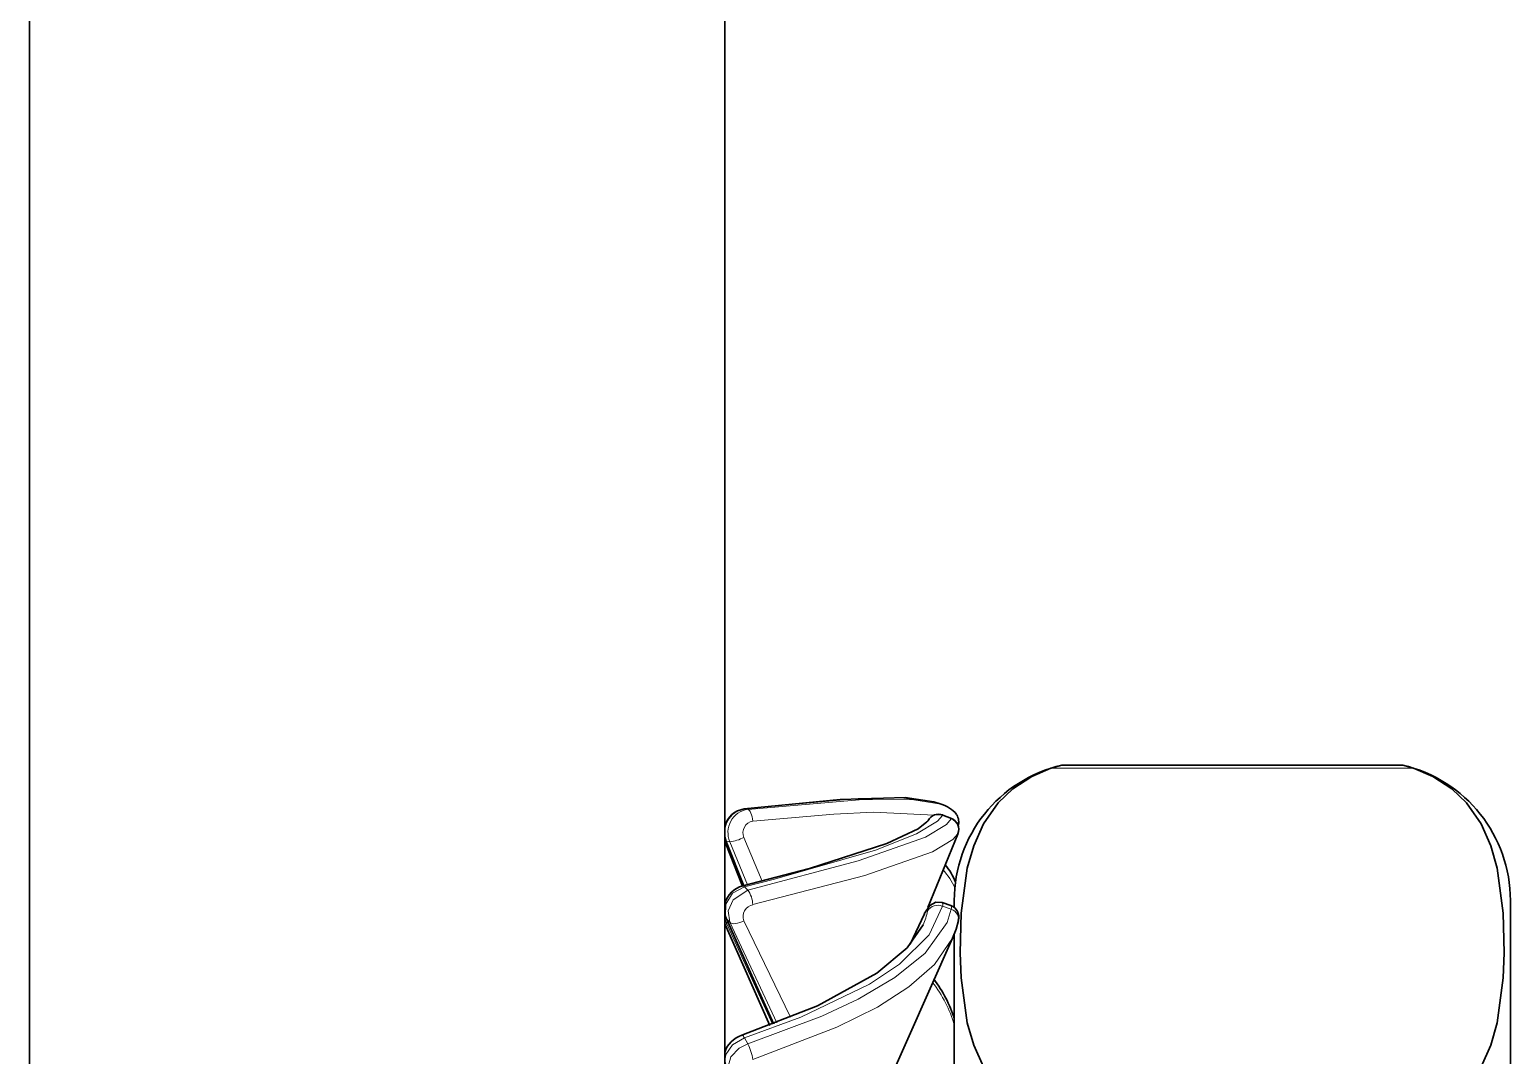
# Model space of a CAD drawing. Extents: x 291 to 828, y 188 to 662.
# Drawn here: x 427.5 to 433.89, y 194.6 to 199.03 of the extents above; entities that cross this region are included whole.
import ezdxf

# ---------------------------------------------------------------- set-up
doc = ezdxf.new("R2010")
doc.units = 0

msp = doc.modelspace()

# ---------------------------------------------------------------- linework, layer by layer
at = {"color": 7, "lineweight": 35}
for p, q in [((427.502, 192.6969), (427.502, 249.0769)), ((430.502, 192.6969), (430.502, 249.0769))]:
    msp.add_line(p, q, dxfattribs=at)
at = {"color": 7, "lineweight": 35, "ltscale": 0.269381}
msp.add_line((427.502, 192.6969), (427.502, 203.4721), dxfattribs=at)
at = {"color": 7, "lineweight": 35, "ltscale": 0.001228}
for p, q in [((431.9092, 195.8435), (431.9565, 195.8569)), ((433.4745, 195.8435), (433.4272, 195.8569))]:
    msp.add_line(p, q, dxfattribs=at)
at = {"color": 7, "lineweight": 35, "ltscale": 0.036768}
msp.add_line((433.4272, 195.8569), (431.9565, 195.8569), dxfattribs=at)
at = {"color": 7, "lineweight": 13, "ltscale": 0.039131}
msp.add_line((433.4745, 195.8435), (431.9092, 195.8435), dxfattribs=at)
at = {"color": 7, "lineweight": 13, "ltscale": 0.000352029}
msp.add_line((430.5868, 195.6677), (430.6008, 195.666), dxfattribs=at)
at = {"color": 7, "lineweight": 35, "ltscale": 0.000807385}
msp.add_line((431.4349, 195.6886), (431.4043, 195.6988), dxfattribs=at)
at = {"color": 7, "lineweight": 13, "ltscale": 6.29922e-05}
msp.add_line((431.4416, 195.6391), (431.4421, 195.6416), dxfattribs=at)
at = {"color": 7, "lineweight": 13, "ltscale": 0.001003}
msp.add_line((431.4791, 195.6248), (431.4416, 195.6391), dxfattribs=at)
at = {"color": 7, "lineweight": 35, "ltscale": 0.001002}
msp.add_line((431.4795, 195.6271), (431.4421, 195.6416), dxfattribs=at)
at = {"color": 7, "lineweight": 13, "ltscale": 5.97095e-05}
msp.add_line((431.4795, 195.6271), (431.4791, 195.6248), dxfattribs=at)
at = {"color": 7, "lineweight": 35, "ltscale": 0.00034937}
msp.add_line((430.502, 195.543), (430.5063, 195.5297), dxfattribs=at)
at = {"color": 7, "lineweight": 13, "ltscale": 0.005108}
msp.add_line((430.663, 195.3562), (430.5841, 195.5446), dxfattribs=at)
at = {"color": 7, "lineweight": 35, "ltscale": 0.008546}
msp.add_line((431.507, 195.5596), (431.3786, 195.2428), dxfattribs=at)
at = {"color": 7, "lineweight": 13, "ltscale": 3.18636e-05}
msp.add_line((431.5077, 195.5616), (431.507, 195.5606), dxfattribs=at)
at = {"color": 7, "lineweight": 35, "ltscale": 0.000346231}
msp.add_line((430.502, 195.5301), (430.5062, 195.5169), dxfattribs=at)
at = {"color": 7, "lineweight": 13, "ltscale": 0.000141883}
msp.add_line((430.5062, 195.5169), (430.5093, 195.5217), dxfattribs=at)
at = {"color": 7, "lineweight": 35, "ltscale": 0.00489}
msp.add_line((430.5783, 195.3351), (430.5062, 195.5169), dxfattribs=at)
at = {"color": 7, "lineweight": 13, "ltscale": 8.56465e-05}
msp.add_line((430.5063, 195.5297), (430.5093, 195.5282), dxfattribs=at)
at = {"color": 7, "lineweight": 35, "ltscale": 0.005201}
msp.add_line((430.5831, 195.3364), (430.5063, 195.5297), dxfattribs=at)
at = {"color": 7, "lineweight": 13, "ltscale": 0.000353578}
msp.add_line((430.5093, 195.5282), (430.5233, 195.5259), dxfattribs=at)
at = {"color": 7, "lineweight": 13, "ltscale": 0.005148}
msp.add_line((430.5093, 195.5282), (430.5861, 195.3371), dxfattribs=at)
at = {"color": 7, "lineweight": 13, "ltscale": 0.004987}
msp.add_line((430.5093, 195.5217), (430.5837, 195.3365), dxfattribs=at)
at = {"color": 7, "lineweight": 13, "ltscale": 0.005026}
msp.add_line((430.5996, 195.3399), (430.5233, 195.5259), dxfattribs=at)
at = {"color": 7, "lineweight": 13, "ltscale": 0.000502047}
msp.add_line((430.5868, 195.3322), (430.6008, 195.3178), dxfattribs=at)
at = {"color": 7, "lineweight": 35, "ltscale": 0.000389939}
msp.add_line((430.502, 195.2112), (430.5072, 195.1965), dxfattribs=at)
at = {"color": 7, "lineweight": 35, "ltscale": 0.003623}
msp.add_line((431.363, 195.2154), (431.3023, 195.0838), dxfattribs=at)
at = {"color": 7, "lineweight": 13, "ltscale": 0.003449}
msp.add_line((431.3618, 195.2111), (431.304, 195.0858), dxfattribs=at)
at = {"color": 7, "lineweight": 35, "ltscale": 0.000985576}
msp.add_line((431.4766, 195.2513), (431.4393, 195.264), dxfattribs=at)
at = {"color": 7, "lineweight": 13, "ltscale": 0.000986523}
msp.add_line((431.4791, 195.235), (431.4416, 195.2474), dxfattribs=at)
at = {"color": 7, "lineweight": 35, "ltscale": 0.000727844}
msp.add_line((431.4919, 195.2723), (431.4919, 195.2432), dxfattribs=at)
at = {"color": 7, "lineweight": 35, "ltscale": 0.009401}
msp.add_line((433.8918, 195.2723), (433.8918, 194.8963), dxfattribs=at)
at = {"color": 7, "lineweight": 35, "ltscale": 0.000383829}
msp.add_line((430.5072, 195.1595), (430.502, 195.1739), dxfattribs=at)
at = {"color": 7, "lineweight": 35, "ltscale": 0.012517}
msp.add_line((430.7121, 194.7397), (430.5072, 195.1965), dxfattribs=at)
at = {"color": 7, "lineweight": 35, "ltscale": 0.011646}
msp.add_line((430.6961, 194.7336), (430.5072, 195.1595), dxfattribs=at)
at = {"color": 7, "lineweight": 13, "ltscale": 0.000512594}
msp.add_line((430.5093, 195.1933), (430.5233, 195.1783), dxfattribs=at)
at = {"color": 7, "lineweight": 13, "ltscale": 0.012428}
msp.add_line((430.5093, 195.1933), (430.7147, 194.7406), dxfattribs=at)
at = {"color": 7, "lineweight": 13, "ltscale": 0.000216332}
msp.add_line((430.5093, 195.1743), (430.5139, 195.1817), dxfattribs=at)
at = {"color": 7, "lineweight": 13, "ltscale": 0.011983}
msp.add_line((430.5093, 195.1743), (430.7079, 194.7381), dxfattribs=at)
at = {"color": 7, "lineweight": 13, "ltscale": 0.011962}
msp.add_line((430.7265, 194.7451), (430.5233, 195.1783), dxfattribs=at)
at = {"color": 7, "lineweight": 13, "ltscale": 0.011574}
msp.add_line((430.7861, 194.7685), (430.5841, 195.185), dxfattribs=at)
at = {"color": 7, "lineweight": 35, "ltscale": 0.001059}
msp.add_line((431.4848, 195.1097), (431.4998, 195.1493), dxfattribs=at)
at = {"color": 7, "lineweight": 35, "ltscale": 0.000948311}
msp.add_line((431.4998, 195.1493), (431.5097, 195.1859), dxfattribs=at)
at = {"color": 7, "lineweight": 35, "ltscale": 0.005751}
msp.add_line((431.4919, 195.1263), (431.4919, 194.8963), dxfattribs=at)
at = {"color": 7, "lineweight": 35, "ltscale": 0.008211}
msp.add_line((431.4919, 194.8963), (431.4919, 194.5678), dxfattribs=at)
at = {"color": 7, "lineweight": 35, "ltscale": 0.11937}
msp.add_line((433.8918, 194.8963), (433.8918, 190.1215), dxfattribs=at)
at = {"color": 7, "lineweight": 13, "ltscale": 0.000724587}
msp.add_line((430.5868, 194.679), (430.6008, 194.6536), dxfattribs=at)
at = {"color": 7, "lineweight": 35}
for points in [[(431.9092, 195.8435), (431.8261, 195.8083), (431.7443, 195.7546), (431.6814, 195.6942), (431.6178, 195.6029), (431.5758, 195.5087), (431.5484, 195.4118), (431.5223, 195.2181), (431.518, 195.046)], [(433.4745, 195.8435), (433.5576, 195.8083), (433.6394, 195.7546), (433.7023, 195.6942), (433.7659, 195.6029), (433.808, 195.5087), (433.8353, 195.4118), (433.8614, 195.2181), (433.8657, 195.046)], [(431.4043, 195.6988), (431.2796, 195.717), (430.9997, 195.7087), (430.5853, 195.6677)], [(431.3796, 195.618), (431.3744, 195.6115), (431.3361, 195.5826), (431.2017, 195.5188), (430.8676, 195.4103), (430.5794, 195.3355)], [(431.3628, 195.2149), (431.3861, 195.2514), (431.4131, 195.2658), (431.4393, 195.264)], [(431.3574, 195.1678), (431.2883, 195.0682), (431.158, 194.9588), (430.9015, 194.8178), (430.5752, 194.6908)], [(431.4848, 195.1097), (431.1951, 194.4577), (431.0905, 194.1855), (431.0557, 194.0658)], [(431.9092, 194.3135), (431.8261, 194.3486), (431.7443, 194.4023), (431.6814, 194.4628), (431.6178, 194.5541), (431.5758, 194.6483), (431.5484, 194.7451), (431.5223, 194.9389), (431.518, 195.046)], [(433.4745, 194.3135), (433.5576, 194.3486), (433.6394, 194.4023), (433.7023, 194.4628), (433.7659, 194.5541), (433.808, 194.6483), (433.8353, 194.7451), (433.8614, 194.9389), (433.8657, 195.046)]]:
    msp.add_lwpolyline(points, dxfattribs=at)
at = {"color": 7, "lineweight": 13}
for points in [[(431.4043, 195.6988), (431.2515, 195.717), (431.078, 195.7132), (430.5868, 195.6677)], [(430.6008, 195.666), (431.0984, 195.7084), (431.3178, 195.7075), (431.4349, 195.6886)], [(431.4416, 195.6391), (431.4201, 195.6146), (431.3297, 195.56), (431.1527, 195.49), (430.716, 195.3642), (430.5868, 195.3322)], [(430.6008, 195.3178), (431.0781, 195.4431), (431.3682, 195.5466), (431.4579, 195.6002), (431.4791, 195.6248)], [(430.6232, 195.6144), (430.972, 195.6458), (431.1436, 195.6534), (431.4051, 195.6409)], [(430.6232, 195.2547), (431.1068, 195.3798), (431.3984, 195.4825), (431.4865, 195.5359), (431.507, 195.5606)], [(430.5868, 195.3322), (430.5356, 195.3039), (430.5066, 195.2573), (430.5046, 195.2069), (430.5093, 195.1933)], [(430.5233, 195.1783), (430.5167, 195.2274), (430.5373, 195.2757), (430.6008, 195.3178)], [(431.4416, 195.2474), (431.3837, 195.1241), (431.2559, 194.9975), (431.1265, 194.9112), (430.8301, 194.7685), (430.5868, 194.679)], [(430.6008, 194.6536), (430.9206, 194.7737), (431.077, 194.847), (431.2361, 194.9398), (431.3665, 195.045), (431.461, 195.1781), (431.4791, 195.235)], [(431.3771, 195.227), (431.3778, 195.2319), (431.3776, 195.2334), (431.3768, 195.2344), (431.3751, 195.2335), (431.3699, 195.2267), (431.3618, 195.2111)], [(430.6232, 194.5866), (430.9857, 194.7254), (431.1602, 194.8123), (431.2967, 194.8993), (431.4066, 194.9958), (431.4848, 195.1097)], [(430.5868, 194.679), (430.5356, 194.6491), (430.5063, 194.6075), (430.5022, 194.5799), (430.5093, 194.5573)], [(430.5233, 194.5314), (430.5157, 194.5562), (430.5274, 194.5973), (430.564, 194.6353), (430.6008, 194.6536)]]:
    msp.add_lwpolyline(points, dxfattribs=at)
at = {"color": 7, "lineweight": 35}
for centre, radius, start, end in [((432.0919, 195.2723), 0.6, 103.03902, 180.00001), ((433.2919, 195.2723), 0.6, 360, 76.96098), ((430.5982, 195.5699), 0.0987, 97.49925, 166.7802), ((431.4023, 195.5663), 0.1264, 38.00285, 75.03575), ((431.4243, 195.5942), 0.0507, 69.48142, 151.93015), ((431.4609, 195.5803), 0.0504, 337.2134, 68.3764), ((431.4487, 195.6105), 0.0628, 344.64258, 30.99338), ((431.2351, 195.2486), 0.2815, 21.4475, 39.25713), ((430.6052, 195.232), 0.1067, 104.01194, 165.43064), ((431.458, 195.2011), 0.0536, 343.56646, 69.70069), ((430.9788, 194.607), 0.5358, 16.76269, 37.42403), ((430.6086, 194.5834), 0.1122, 107.27085, 162.57555)]:
    msp.add_arc(centre, radius, start, end, dxfattribs=at)
at = {"color": 7, "lineweight": 13}
for centre, radius, start, end in [((430.6038, 195.5678), 0.102, 99.6593, 202.72845), ((430.6175, 195.5661), 0.102, 99.49261, 203.10002), ((430.6306, 195.5647), 0.0505, 98.43629, 203.31864), ((431.4223, 195.594), 0.049, 66.82706, 157.28524), ((431.4608, 195.5785), 0.0497, 338.86978, 68.44335), ((431.4617, 195.6159), 0.0489, 338.18899, 35.009), ((430.4992, 195.7034), 0.1796, 277.7168, 298.11698), ((431.2522, 195.2257), 0.2624, 22.65423, 42.99005), ((430.5799, 195.3271), 0.00853, 36.86756, 93.64079), ((430.4982, 195.2476), 0.1249, 3.26005, 34.38719), ((430.6335, 195.2022), 0.0531, 101.13913, 199.19643), ((431.1025, 195.2857), 0.2809, 335.18778, 347.93712), ((431.42, 195.2012), 0.0506, 64.97474, 149.00192), ((431.4243, 195.2546), 0.0182, 337.54657, 32.13228), ((431.462, 195.2419), 0.0178, 337.87758, 32.81063), ((431.4671, 195.1929), 0.0432, 339.49917, 74.15796), ((430.5813, 195.2079), 0.0794, 180.77558, 204.98643), ((430.5223, 195.1646), 0.0161, 142.98877, 198.71604), ((430.9841, 194.5927), 0.5272, 15.61682, 38.25031), ((430.568, 194.6736), 0.0191, 16.00737, 67.23276), ((430.4131, 194.5535), 0.2128, 8.95186, 28.06298)]:
    msp.add_arc(centre, radius, start, end, dxfattribs=at)
for centre, major_axis, ratio, start_param, end_param in [((430.605, 195.6163), (0.0057, -0.0497), 0.357597, 1.491101, 3.059194), ((430.5665, 195.2025), (0.0453, 0.0211), 0.472412, 3.300122, 4.884527)]:
    msp.add_ellipse(centre, major_axis=major_axis, ratio=ratio, start_param=start_param, end_param=end_param, dxfattribs=at)

doc.saveas('drawing.dxf')
